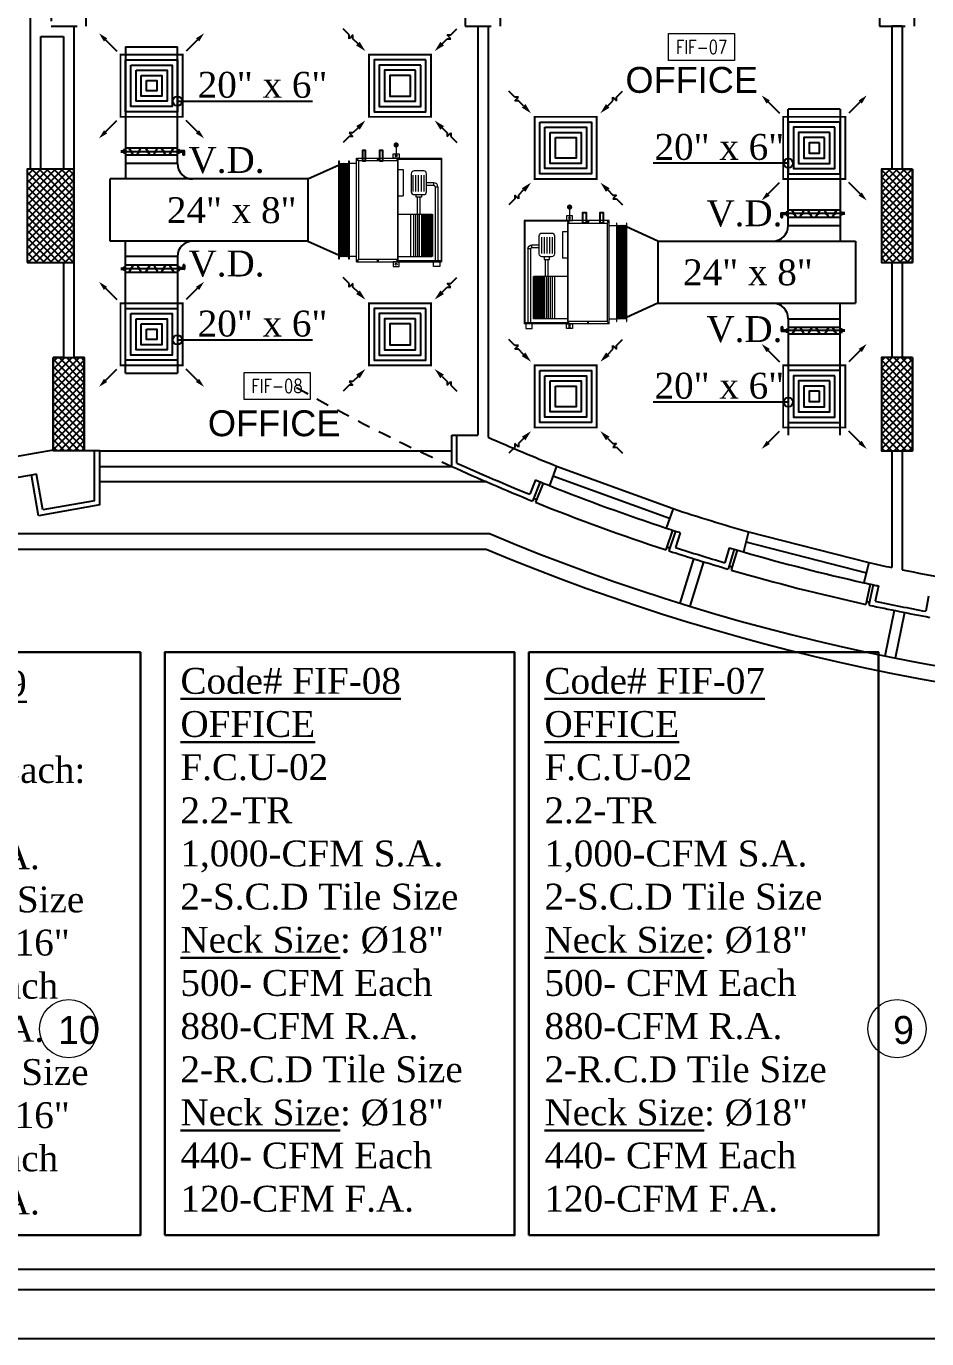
# Model space of a CAD drawing. Extents: x -432 to -365, y -145 to 173.
# Drawn here: x -415.22 to -406.53, y 54.53 to 67.2 of the extents above; entities that cross this region are included whole.
import ezdxf
from ezdxf.enums import TextEntityAlignment as Align

# ---------------------------------------------------------------- set-up
doc = ezdxf.new("R2010")
doc.units = 0
doc.header["$MEASUREMENT"] = 0
for name, pattern in [('DASHDOT', [1, 0.5, -0.25, 0, -0.25]), ('HIDDEN', [0.375, 0.25, -0.125]), ('HIDDEN-Z', [3, 2, -1])]:
    doc.linetypes.add(name, pattern=pattern)
for name, color, linetype in [('01_AC-EQUIP', 206, 'Continuous'), ('03_AC-S.DUCT', 5, 'Continuous'), ('A.C.VOLUM DAMPER', 2, 'Continuous'), ('COLHATCH', 5, 'Continuous'), ('column', 6, 'Continuous'), ('DASH', 1, 'Continuous'), ('elev', 2, 'Continuous'), ('ELEV1', 7, 'Continuous'), ('FASEL', 253, 'Continuous'), ('fram', 252, 'Continuous'), ('M-CH-WP-R', 40, 'HIDDEN-Z'), ('M-CH-WP-S', 142, 'Continuous'), ('M-DIFUSER', 195, 'Continuous'), ('M-DUCT-RA', 30, 'Continuous'), ('M-DUCT-SA', 5, 'Continuous'), ('M-EQBMNT', 21, 'Continuous'), ('METAL', 253, 'Continuous'), ('METAL-EDGE', 253, 'Continuous'), ('WALL', 4, 'Continuous'), ('WIN', 5, 'Continuous'), ('ZONE TEXT', 73, 'Continuous')]:
    doc.layers.add(name, color=color, linetype=linetype)
for name, color, linetype, lineweight in [('A-SYMB-RMNU', 4, 'Continuous', 9), ('AC-TEXT', 15, 'Continuous', 30), ('AXIS-TXT', 171, 'Continuous', 20)]:
    doc.layers.add(name, color=color, linetype=linetype, lineweight=lineweight)
doc.styles.add('AC', font='romans.shx', dxfattribs={"height": 0.2})
doc.styles.add('ARABY', font='sosa.shx')
doc.styles.add('ROMANS-TITLE', font='ROMANS.shx', dxfattribs={"width": 0.8})
doc.dimstyles.new('IHAB', dxfattribs={"dimscale": 0, "dimtxt": 0.15, "dimasz": 0.09, "dimexe": 0.18, "dimexo": 0.0625, "dimgap": 0, "dimtad": 0, "dimtih": 1, "dimtoh": 1, "dimzin": 0, "dimdsep": 46, "dimtxsty": 'ARABY', "dimcen": 0.03, "dimse1": 1, "dimse2": 1, "dimclrd": 36, "dimclrt": 42, "dimadec": 0, "dimazin": 0, "dimtfac": 1, "dimtmove": 1, "dimatfit": 3, "dimldrblk": 'ORIGIN', "dimfxl": 1, "dimtolj": 1, "dimtzin": 0, "dimarcsym": 0})

# ---------------------------------------------------------------- blocks, each defined once
blk = doc.blocks.new('*U251')
at = {"layer": 'M-DIFUSER', "ltscale": 5, "const_width": 18}
blk.add_lwpolyline([(-300, 300), (300, 300), (300, -300), (-300, -300)], close=True, dxfattribs=at)
at = {"layer": 'M-DIFUSER', "color": 21}
for points in [[(250, 250), (-250, 250), (-250, -250), (250, -250)], [(200, 200), (-200, 200), (-200, -200), (200, -200)], [(150, 150), (-150, 150), (-150, -150), (150, -150)], [(100, 100), (-100, 100), (-100, -100), (100, -100)], [(50, 50), (-50, 50), (-50, -50), (50, -50)]]:
    blk.add_lwpolyline(points, close=True, dxfattribs=at)
at = {"layer": 'M-DUCT-SA', "color": 5, "extrusion": (-5.07059e-20, -1.19855e-17, -1)}
blk.add_line((-461, 461), (-335, 335), dxfattribs=at)
at = {"layer": 'M-DUCT-SA', "color": 5, "extrusion": (-1.19855e-17, 5.07059e-20, -1)}
blk.add_line((461, 461), (335, 335), dxfattribs=at)
at = {"layer": 'M-DUCT-SA', "color": 5, "extrusion": (1.19855e-17, -5.07059e-20, -1)}
blk.add_line((-461, -461), (-335, -335), dxfattribs=at)
at = {"layer": 'M-DUCT-SA', "color": 5, "extrusion": (5.07059e-20, 1.19855e-17, -1)}
blk.add_line((461, -461), (335, -335), dxfattribs=at)
at = {"layer": 'M-DUCT-SA', "color": 5, "extrusion": (-5.07059e-20, -1.19855e-17, -1)}
blk.add_solid([(460, 428), (429, 459), (507, 507)], dxfattribs=at)
at = {"layer": 'M-DUCT-SA', "color": 5, "extrusion": (5.07059e-20, -1.19855e-17, -1)}
blk.add_solid([(-460, 428), (-429, 459), (-507, 507)], dxfattribs=at)
at = {"layer": 'M-DUCT-SA', "color": 5, "extrusion": (1.19855e-17, -5.07059e-20, -1)}
blk.add_solid([(428, -460), (459, -429), (507, -507)], dxfattribs=at)
at = {"layer": 'M-DUCT-SA', "color": 5, "extrusion": (-1.19855e-17, -5.07059e-20, -1)}
blk.add_solid([(-428, -460), (-459, -429), (-507, -507)], dxfattribs=at)
blk = doc.blocks.new('*U254')
at = {"layer": 'M-DIFUSER', "ltscale": 5, "const_width": 18}
blk.add_lwpolyline([(-300, 300), (300, 300), (300, -300), (-300, -300)], close=True, dxfattribs=at)
at = {"layer": 'M-DIFUSER', "color": 21}
for points in [[(250, 250), (-250, 250), (-250, -250), (250, -250)], [(200, 200), (-200, 200), (-200, -200), (200, -200)], [(150, 150), (-150, 150), (-150, -150), (150, -150)], [(100, 100), (-100, 100), (-100, -100), (100, -100)]]:
    blk.add_lwpolyline(points, close=True, dxfattribs=at)
at = {"layer": 'M-DUCT-RA', "color": 30}
for p, q in [((-491, 491), (-549, 549)), ((491, 491), (549, 549)), ((-491, 455), (-491, 491)), ((-455, 491), (-491, 455)), ((-455, 455), (-455, 491)), ((-406, 406), (-455, 455)), ((406, 406), (455, 455)), ((455, 491), (491, 491)), ((491, 455), (455, 491)), ((455, 455), (491, 455)), ((-491, -491), (-549, -549)), ((-491, -455), (-455, -491)), ((-455, -455), (-491, -455)), ((-455, -491), (-491, -491)), ((-406, -406), (-455, -455)), ((406, -406), (455, -455)), ((455, -491), (491, -455)), ((455, -455), (455, -491)), ((491, -455), (491, -491)), ((491, -491), (549, -549))]:
    blk.add_line(p, q, dxfattribs=at)
for points in [[(-389, 424), (-424, 389), (-335, 335)], [(424, 389), (389, 424), (335, 335)], [(-424, -389), (-389, -424), (-335, -335)], [(389, -424), (424, -389), (335, -335)]]:
    blk.add_solid(points, dxfattribs=at)
blk = doc.blocks.new('A$C180A56EA')
at = {"layer": 'A.C.VOLUM DAMPER'}
h = blk.add_hatch(dxfattribs=at)
h.set_pattern_fill('ANSI31', color=256, scale=0.001, style=0)
h.set_pattern_definition([(45, (129.5106855, -230.48025158), (-8.838834765e-05, 8.838834765e-05), [])])
h.paths.add_polyline_path([(0.0459, 0.0039), (0.0459, 0.0065), (0.0401, 0.0065), (0.0401, -0.0027), (0.0459, -0.0027), (0.0459, 0), (0.0603, 0), (0.0603, 0.0128), (0.057, 0.0128), (0.057, 0.0039)])
for p, q in [((-0.1242, 0.0032), (-0.1161, 0.0032)), ((-0.1161, 0.0004), (-0.119, 0.0032)), ((-0.1185, 0), (-0.1161, 0.0024)), ((-0.1161, 0.0015), (-0.1179, 0.0032)), ((-0.1174, 0), (-0.1161, 0.0013)), ((-0.1161, 0.0026), (-0.1168, 0.0032)), ((-0.1163, 0), (-0.1161, 0.0001)), ((-0.1161, 0.0001), (-0.1104, 0.0058)), ((-0.1161, 0.0013), (-0.1116, 0.0058)), ((-0.1161, 0.0024), (-0.1127, 0.0058)), ((-0.1161, -0.0026), (-0.1161, 0.0058)), ((-0.1161, 0.0035), (-0.1138, 0.0058)), ((-0.1161, 0.0058), (-0.1099, 0.0058)), ((-0.1161, 0.0057), (-0.116, 0.0058)), ((-0.1161, 0.0046), (-0.1149, 0.0058)), ((-0.1161, -0.001), (-0.1099, 0.0053)), ((-0.1099, -0.0014), (-0.1161, 0.0048)), ((-0.1161, -0.0021), (-0.1099, 0.0042)), ((-0.1099, -0.0026), (-0.1161, 0.0037)), ((-0.1109, -0.0026), (-0.1161, 0.0026)), ((-0.112, -0.0026), (-0.1161, 0.0015)), ((-0.1131, -0.0026), (-0.1161, 0.0004)), ((-0.1099, -0.0003), (-0.116, 0.0058)), ((-0.1156, -0.0026), (-0.1099, 0.0031)), ((-0.1099, 0.0008), (-0.1149, 0.0058)), ((-0.1145, -0.0026), (-0.1099, 0.002)), ((-0.1099, 0.0019), (-0.1138, 0.0058)), ((-0.1134, -0.0026), (-0.1099, 0.0009)), ((-0.1128, 0.0019), (0.0401, 0.0019)), ((-0.1099, 0.003), (-0.1127, 0.0058)), ((-0.1099, 0.0041), (-0.1116, 0.0058)), ((-0.1099, 0.0052), (-0.1105, 0.0058)), ((0.0401, 0.0121), (-0.1099, 0.0121)), ((-0.0882, 0.0113), (-0.0994, -0.0075)), ((-0.0768, 0.0113), (-0.0656, -0.0075)), ((-0.0402, 0.0113), (-0.0514, -0.0075)), ((-0.0284, 0.0113), (-0.0173, -0.0075)), ((0.0056, 0.0113), (-0.0056, -0.0075)), ((0.0174, 0.0113), (0.0286, -0.0075)), ((0.0459, 0.0065), (0.0401, 0.0065)), ((0.0401, 0.0065), (0.0401, -0.0027)), ((0.0459, 0.0039), (0.0459, 0.0065)), ((0.057, 0.0039), (0.0459, 0.0039)), ((0.0603, 0.0128), (0.057, 0.0128)), ((0.057, 0.0128), (0.057, 0.0039)), ((0.0603, 0.0128), (0.0603, 0)), ((-0.1242, 0), (-0.1161, 0)), ((-0.1142, -0.0026), (-0.1161, -0.0007)), ((-0.1153, -0.0026), (-0.1161, -0.0018)), ((-0.1099, -0.0026), (-0.1161, -0.0026)), ((-0.1123, -0.0026), (-0.1099, -0.0003)), ((-0.1111, -0.0026), (-0.1099, -0.0014)), ((-0.11, -0.0026), (-0.1099, -0.0025)), ((-0.1099, -0.0083), (0.0401, -0.0083)), ((0.0401, -0.0027), (0.0459, -0.0027)), ((0.0603, 0), (0.0459, 0)), ((0.0459, -0.0027), (0.0459, 0))]:
    blk.add_line(p, q, dxfattribs=at)
at = {"layer": 'A.C.VOLUM DAMPER', "extrusion": (0, 0, -1)}
for centre, major_axis, start_param, end_param in [((-0.0938, 0.0019), (0.00135, 0.00135), 3.926991, 7.068583), ((-0.0938, 0.0019), (-0.00135, 0.00135), 2.356195, 5.497787), ((-0.0712, 0.0019), (0.00135, 0.00135), 3.926991, 7.068583), ((-0.0712, 0.0019), (-0.00135, 0.00135), 2.356195, 5.497787), ((-0.0458, 0.0019), (0.00135, 0.00135), 3.926991, 7.068583), ((-0.0458, 0.0019), (-0.00135, 0.00135), 2.356195, 5.497787), ((-0.0228, 0.0019), (0.00135, 0.00135), 3.926991, 7.068583), ((-0.0228, 0.0019), (-0.00135, 0.00135), 2.356194, 5.497787), ((0, 0.0019), (0.00135, 0.00135), 3.926991, 7.068583), ((0, 0.0019), (0.00135, 0.00135), 0.785398, 3.926991), ((0.023, 0.0019), (0.00135, 0.00135), 3.926991, 7.068583), ((0.023, 0.0019), (-0.00135, 0.00135), 2.356195, 5.497787)]:
    blk.add_ellipse(centre, major_axis=major_axis, ratio=1, start_param=start_param, end_param=end_param, dxfattribs=at)
blk = doc.blocks.new('A$C224F6469')
at = {"layer": '01_AC-EQUIP', "color": 1, "lineweight": 20}
for p, q in [((0, 0), (1, 0)), ((0, -0.82), (0, 0)), ((1, -0.82), (1, 0)), ((0.007, -0.004), (0.988, -0.004)), ((0.007, -0.42), (0.007, -0.004)), ((0.236, -0.074), (0.236, -0.145)), ((0.263, -0.074), (0.236, -0.074)), ((0.263, -0.074), (0.263, -0.145)), ((0.276, -0.035), (1, -0.035)), ((0.276, -0.061), (0.276, -0.035)), ((0.276, -0.061), (1, -0.061)), ((0.541, -0.42), (0.541, -0.09)), ((0.541, -0.09), (0.949, -0.09)), ((0.541, -0.092), (0.949, -0.092)), ((0.541, -0.094), (0.949, -0.094)), ((0.541, -0.096), (0.949, -0.096)), ((0.541, -0.099), (0.949, -0.099)), ((0.541, -0.103), (0.949, -0.103)), ((0.541, -0.106), (0.949, -0.106)), ((0.541, -0.11), (0.949, -0.11)), ((0.541, -0.115), (0.949, -0.115)), ((0.541, -0.122), (0.949, -0.122)), ((0.949, -0.42), (0.949, -0.09)), ((0.988, -0.42), (0.988, -0.004)), ((0.32, -0.168), (0.163, -0.168)), ((0.32, -0.194), (0.163, -0.194)), ((0.32, -0.221), (0.163, -0.221)), ((0.32, -0.248), (0.163, -0.248)), ((0.541, -0.204), (0.376, -0.204)), ((0.541, -0.231), (0.376, -0.231)), ((0.541, -0.129), (0.949, -0.129)), ((0.541, -0.138), (0.949, -0.138)), ((0.541, -0.148), (0.949, -0.148)), ((0.541, -0.158), (0.949, -0.158)), ((0.541, -0.168), (0.949, -0.168)), ((0.541, -0.175), (0.949, -0.175)), ((0.541, -0.184), (0.949, -0.184)), ((0.541, -0.194), (0.949, -0.194)), ((0.541, -0.214), (0.949, -0.214)), ((0.541, -0.23), (0.949, -0.23)), ((0.541, -0.25), (0.949, -0.25)), ((0.109, -0.37), (0.363, -0.37)), ((0.109, -0.42), (0.109, -0.37)), ((0.32, -0.274), (0.163, -0.274)), ((0.363, -0.42), (0.363, -0.37)), ((0.541, -0.27), (0.949, -0.27)), ((0.949, -0.295), (0.541, -0.295)), ((0, -0.42), (1, -0.42)), ((0.022, -0.425), (0.001, -0.425)), ((0.011, -0.418), (0.011, -0.432)), ((0.978, -0.425), (0.999, -0.425)), ((0.989, -0.418), (0.989, -0.432)), ((0.022, -0.615), (0.001, -0.615)), ((0.011, -0.608), (0.011, -0.622)), ((0.978, -0.615), (0.999, -0.615)), ((0.989, -0.608), (0.989, -0.622)), ((1, -0.82), (0, -0.82)), ((0.022, -0.81), (0.001, -0.81)), ((0.011, -0.803), (0.011, -0.817)), ((0.05, -0.82), (0.05, -0.89)), ((0.95, -0.82), (0.95, -0.89)), ((0.978, -0.81), (0.999, -0.81)), ((0.989, -0.803), (0.989, -0.817))]:
    blk.add_line(p, q, dxfattribs=at)
at = {"layer": '01_AC-EQUIP', "color": 1, "linetype": 'DASHDOT', "lineweight": 20}
blk.add_line((0.541, -0.168), (0.949, -0.168), dxfattribs=at)
at = {"layer": '01_AC-EQUIP', "color": 4, "lineweight": 20}
blk.add_line((-0.128, -0.438), (-0.023, -0.438), dxfattribs=at)
at = {"layer": '01_AC-EQUIP', "color": 2, "lineweight": 20}
for p, q in [((0.047, -0.9), (0.063, -0.895)), ((0.047, -0.9), (0.063, -0.905)), ((0.047, -0.91), (0.063, -0.905)), ((0.047, -0.91), (0.063, -0.915)), ((0.047, -0.92), (0.063, -0.915)), ((0.047, -0.92), (0.063, -0.925)), ((0.047, -0.931), (0.063, -0.925)), ((0.047, -0.931), (0.063, -0.936)), ((0.047, -0.941), (0.063, -0.936)), ((0.047, -0.941), (0.063, -0.946)), ((0.047, -0.951), (0.063, -0.946)), ((0.047, -0.951), (0.063, -0.956)), ((0.047, -0.961), (0.063, -0.956)), ((0.047, -0.961), (0.063, -0.966)), ((0.047, -0.971), (0.063, -0.966)), ((0.047, -0.971), (0.063, -0.976)), ((0.047, -0.981), (0.063, -0.976)), ((0.047, -0.981), (0.063, -0.987)), ((0.063, -0.905), (0.937, -0.905)), ((0.063, -0.915), (0.937, -0.915)), ((0.063, -0.925), (0.937, -0.925)), ((0.063, -0.936), (0.937, -0.936)), ((0.063, -0.946), (0.937, -0.946)), ((0.063, -0.956), (0.937, -0.956)), ((0.063, -0.966), (0.937, -0.966)), ((0.063, -0.976), (0.937, -0.976)), ((0.953, -0.9), (0.937, -0.895)), ((0.953, -0.9), (0.937, -0.905)), ((0.953, -0.91), (0.937, -0.905)), ((0.953, -0.91), (0.937, -0.915)), ((0.953, -0.92), (0.937, -0.915)), ((0.953, -0.92), (0.937, -0.925)), ((0.953, -0.931), (0.937, -0.925)), ((0.953, -0.931), (0.937, -0.936)), ((0.953, -0.941), (0.937, -0.936)), ((0.953, -0.941), (0.937, -0.946)), ((0.953, -0.951), (0.937, -0.946)), ((0.953, -0.951), (0.937, -0.956)), ((0.953, -0.961), (0.937, -0.956)), ((0.953, -0.961), (0.937, -0.966)), ((0.953, -0.971), (0.937, -0.966)), ((0.953, -0.971), (0.937, -0.976)), ((0.953, -0.981), (0.937, -0.976)), ((0.953, -0.981), (0.937, -0.987))]:
    blk.add_line(p, q, dxfattribs=at)
at = {"layer": '01_AC-EQUIP', "color": 1, "lineweight": 20}
for points in [[(1.044, -0.076), (1, -0.076), (1, -0.016), (1.044, -0.016)], [(0.351, -0.193), (0.376, -0.193), (0.376, -0.243), (0.351, -0.243)], [(-0.044, -0.407), (0, -0.407), (0, -0.467), (-0.044, -0.467)], [(0.025, -0.8), (0.975, -0.8), (0.975, -0.42), (0.025, -0.42)], [(1.044, -0.407), (1, -0.407), (1, -0.467), (1.044, -0.467)]]:
    blk.add_lwpolyline(points, close=True, dxfattribs=at)
blk.add_lwpolyline([(0.324, -0.145), (0.149, -0.145, 0.414214), (0.122, -0.171), (0.122, -0.264, 0.414214), (0.149, -0.291), (0.324, -0.291, 0.414214), (0.351, -0.264), (0.351, -0.171, 0.414214)], format="xyb", close=True, dxfattribs=at)
at = {"layer": '01_AC-EQUIP', "color": 4, "lineweight": 20, "const_width": 0.0252}
blk.add_lwpolyline([(-0.126, -0.45, 1), (-0.131, -0.425, 1)], format="xyb", close=True, dxfattribs=at)
at = {"layer": '01_AC-EQUIP', "color": 2, "lineweight": 20}
for points in [[(0.975, -0.89), (0.975, -0.895), (0.025, -0.895), (0.025, -0.89)], [(0.975, -0.987), (0.975, -0.992), (0.025, -0.992), (0.025, -0.987)]]:
    blk.add_lwpolyline(points, close=True, dxfattribs=at)
at = {"layer": '01_AC-EQUIP', "color": 1, "lineweight": 20}
for centre in [(-0.023, -0.438), (1.023, -0.438)]:
    blk.add_circle(centre, 0.00932, dxfattribs=at)
for radius in [0.0399, 0.0133]:
    blk.add_arc((0.276, -0.074), radius, 90.0006, 180.0006, dxfattribs=at)
at = {"layer": '01_AC-EQUIP', "color": 1, "lineweight": 20, "extrusion": (0, 0, -1)}
for centre, major_axis, start_param, end_param in [((0.011, -0.425), (-0.00827, 0), -1.570796, 4.712389), ((0.011, -0.425), (-0.0047, 0), 3.141593, 9.424778), ((0.011, -0.615), (-0.00827, 0), -1.570796, 4.712389), ((0.011, -0.615), (-0.0047, 0), 3.141593, 9.424778), ((0.011, -0.81), (-0.00827, 0), -1.570796, 4.712389), ((0.011, -0.81), (-0.0047, 0), 3.141593, 9.424778)]:
    blk.add_ellipse(centre, major_axis=major_axis, ratio=0.646018, start_param=start_param, end_param=end_param, dxfattribs=at)
at = {"layer": '01_AC-EQUIP', "color": 1, "lineweight": 20}
for centre, major_axis, start_param, end_param in [((0.989, -0.425), (0.00827, 0), -1.570796, 4.712389), ((0.989, -0.425), (0.0047, 0), 3.141593, 9.424778), ((0.989, -0.615), (0.00827, 0), -1.570796, 4.712389), ((0.989, -0.615), (0.0047, 0), 3.141593, 9.424778), ((0.989, -0.81), (0.00827, 0), -1.570796, 4.712389), ((0.989, -0.81), (0.0047, 0), 3.141593, 9.424778)]:
    blk.add_ellipse(centre, major_axis=major_axis, ratio=0.646018, start_param=start_param, end_param=end_param, dxfattribs=at)
at = {"layer": 'M-CH-WP-R', "color": 6, "linetype": 'ByBlock', "ltscale": 1.5}
blk.add_lwpolyline([(0.025, -0.762), (0.025, -0.732), (-0.075, -0.732), (-0.075, -0.762)], close=True, dxfattribs=at)
at = {"layer": 'M-CH-WP-S', "color": 5, "linetype": 'ByBlock', "ltscale": 1.5}
blk.add_lwpolyline([(0.025, -0.597), (0.025, -0.567), (-0.075, -0.567), (-0.075, -0.597)], close=True, dxfattribs=at)
at = {"layer": 'M-EQBMNT', "color": 21, "linetype": 'ByBlock', "ltscale": 1.5}
blk.add_line((0.541, -0.09), (0.949, -0.09), dxfattribs=at)
blk = doc.blocks.new('A-ROOM')
at = {"layer": 'A-SYMB-RMNU'}
blk.add_lwpolyline([(-425, 175), (425, 175), (425, -175), (-425, -175)], close=True, dxfattribs=at)
at = {"layer": 'A-SYMB-RMNU', "style": 'ROMANS-TITLE', "width": 0.8}
blk.add_attdef('ROOM-NO', text='', height=175, dxfattribs=at).set_placement((0, 0), align=Align.MIDDLE)

msp = doc.modelspace()

# ---------------------------------------------------------------- hatches: boundary and pattern name
at = {"layer": 'COLHATCH', "linetype": 'Continuous'}
h = msp.add_hatch(dxfattribs=at)
h.set_pattern_fill('_USER', color=252, scale=0.05, angle=45, style=0, double=1, pattern_type=0)
h.set_pattern_definition([(45, (-202.924395, -132.77691), (-0.035355339, 0.035355339), []), (135, (-202.924395, -132.77691), (-0.035355339, -0.035355339), [])])
h.paths.add_polyline_path([(-382.484, 84.803), (-382.784, 84.803), (-382.784, 83.903), (-382.484, 83.903)])
h.paths.add_polyline_path([(-380.484, 84.803), (-381.284, 84.803), (-381.284, 84.503), (-380.484, 84.503)])
h.paths.add_polyline_path([(-380.684, 79.223), (-381.484, 79.223), (-381.484, 78.923), (-380.684, 78.923)])
h.paths.add_polyline_path([(-378.134, 79.223), (-378.934, 79.223), (-378.934, 78.923), (-378.134, 78.923)])
h.paths.add_polyline_path([(-378.534, 82.803), (-378.834, 82.803), (-378.834, 82.203), (-378.534, 82.203)])
h.paths.add_polyline_path([(-380.392, 67.953), (-381.492, 67.953), (-381.492, 67.653), (-380.639, 67.653, -0.011587), (-380.655, 66.967), (-380.405, 66.957, 0.01656)])
h.paths.add_polyline_path([(-380.586, 65.223), (-380.84, 65.223, -0.040808), (-381.428, 62.884), (-381.192, 62.803, 0.04151)])
h.paths.add_polyline_path([(-382.484, 65.823), (-382.784, 65.823), (-382.784, 64.923), (-382.484, 64.923)])
h.paths.add_polyline_path([(-386.614, 65.823), (-387.014, 65.823), (-387.014, 64.923), (-386.614, 64.923)])
h.paths.add_polyline_path([(-390.414, 65.823), (-390.864, 65.823), (-390.864, 64.923), (-390.414, 64.923)])
h.paths.add_polyline_path([(-390.664, 64.003), (-390.964, 64.003), (-390.964, 63.103), (-390.664, 63.103)])
h.paths.add_polyline_path([(-398.664, 65.823), (-398.964, 65.823), (-398.964, 64.923), (-398.664, 64.923)])
h.paths.add_polyline_path([(-398.664, 64.003), (-398.964, 64.003), (-398.964, 63.103), (-398.664, 63.103)])
h.paths.add_polyline_path([(-398.664, 83.653), (-398.964, 83.653), (-398.964, 83.053), (-398.664, 83.053)])
h.paths.add_polyline_path([(-390.414, 84.803), (-390.864, 84.803), (-390.864, 83.903), (-390.414, 83.903)])
h.paths.add_polyline_path([(-398.664, 87.003), (-398.964, 87.003), (-398.964, 86.403), (-398.664, 86.403)])
h.paths.add_polyline_path([(-400.014, 84.803), (-405.714, 84.803), (-405.714, 83.053), (-405.414, 83.053), (-405.414, 84.503), (-400.314, 84.503), (-400.314, 83.053), (-400.014, 83.053)])
h.paths.add_polyline_path([(-405.414, 87.003), (-405.714, 87.003), (-405.714, 86.403), (-405.414, 86.403)])
h.paths.add_polyline_path([(-414.764, 84.803), (-415.214, 84.803), (-415.214, 83.903), (-414.764, 83.903)])
h.paths.add_polyline_path([(-418.564, 84.803), (-418.964, 84.803), (-418.964, 83.903), (-418.564, 83.903)])
h.paths.add_polyline_path([(-422.844, 84.803), (-423.144, 84.803), (-423.144, 83.903), (-422.844, 83.903)])
h.paths.add_polyline_path([(-424.344, 84.803), (-425.144, 84.803), (-425.144, 84.503), (-424.344, 84.503)])
h.paths.add_polyline_path([(-426.794, 82.803), (-427.094, 82.803), (-427.094, 82.203), (-426.794, 82.203)])
h.paths.add_polyline_path([(-424.144, 79.223), (-424.944, 79.223), (-424.944, 78.923), (-424.144, 78.923)])
h.paths.add_polyline_path([(-426.694, 79.223), (-427.494, 79.223), (-427.494, 78.923), (-426.694, 78.923)])
h.paths.add_polyline_path([(-426.694, 74.223), (-427.494, 74.223), (-427.494, 73.923), (-426.694, 73.923)])
h.paths.add_polyline_path([(-424.144, 74.173), (-425.044, 74.173), (-425.044, 73.923), (-424.144, 73.923)])
h.paths.add_polyline_path([(-424.137, 67.953), (-425.237, 67.953, 0.01656), (-425.224, 66.957), (-424.974, 66.967, -0.011587), (-424.99, 67.653), (-424.137, 67.653)])
h.paths.add_polyline_path([(-424.789, 65.223), (-425.042, 65.223, 0.04151), (-424.437, 62.803), (-424.2, 62.884, -0.040808)])
h.paths.add_polyline_path([(-422.844, 65.823), (-423.144, 65.823), (-423.144, 64.923), (-422.844, 64.923)])
h.paths.add_polyline_path([(-418.614, 65.823), (-419.014, 65.823), (-419.014, 64.923), (-418.614, 64.923)])
h.paths.add_polyline_path([(-414.764, 65.823), (-415.214, 65.823), (-415.214, 64.923), (-414.764, 64.923)])
h.paths.add_polyline_path([(-414.664, 64.003), (-414.964, 64.003), (-414.964, 63.103), (-414.664, 63.103)])
h.paths.add_polyline_path([(-406.664, 65.823), (-406.964, 65.823), (-406.964, 64.923), (-406.664, 64.923)])
h.paths.add_polyline_path([(-406.664, 64.003), (-406.964, 64.003), (-406.964, 63.103), (-406.664, 63.103)])

# ---------------------------------------------------------------- linework, layer by layer
at = {"layer": '03_AC-S.DUCT', "linetype": 'Continuous'}
for p, q in [((-414.264, 67.003), (-413.764, 67.003)), ((-414.264, 67.003), (-414.264, 65.728)), ((-413.764, 65.878), (-413.764, 67.003)), ((-407.364, 66.403), (-407.864, 66.403)), ((-407.864, 65.278), (-407.864, 66.403)), ((-407.364, 66.403), (-407.364, 65.128)), ((-413.764, 65.878), (-414.264, 65.878)), ((-412.506, 65.728), (-412.201, 65.865)), ((-414.414, 65.128), (-414.414, 65.728)), ((-412.506, 65.728), (-414.414, 65.728)), ((-412.506, 65.728), (-412.506, 65.128)), ((-407.864, 65.278), (-407.364, 65.278)), ((-409.123, 65.128), (-409.428, 65.265)), ((-412.506, 65.128), (-414.414, 65.128)), ((-414.264, 63.853), (-414.264, 65.128)), ((-412.506, 65.128), (-412.201, 64.991)), ((-409.123, 65.128), (-407.214, 65.128)), ((-409.123, 65.128), (-409.123, 64.528)), ((-407.214, 65.128), (-407.214, 64.528)), ((-413.764, 64.978), (-414.264, 64.978)), ((-413.764, 64.978), (-413.764, 63.853)), ((-409.123, 64.528), (-409.428, 64.391)), ((-409.123, 64.528), (-407.214, 64.528)), ((-407.364, 63.253), (-407.364, 64.528)), ((-407.864, 64.378), (-407.864, 63.253)), ((-407.864, 64.378), (-407.364, 64.378)), ((-414.264, 63.853), (-413.764, 63.853))]:
    msp.add_line(p, q, dxfattribs=at)
for centre, start, end in [((-413.614, 65.878), 180, 270), ((-408.014, 65.278), 270, 0), ((-413.614, 64.978), 90, 180), ((-408.014, 64.378), 360, 90)]:
    msp.add_arc(centre, 0.15, start, end, dxfattribs=at)
at = {"layer": 'AC-TEXT', "color": 34, "linetype": 'Continuous'}
for points in [[(-417.5, 55.528), (-414.122, 55.528), (-414.122, 61.158), (-417.5, 61.158)], [(-413.886, 55.528), (-410.508, 55.528), (-410.508, 61.158), (-413.886, 61.158)], [(-410.37, 55.528), (-406.992, 55.528), (-406.992, 61.158), (-410.37, 61.158)]]:
    msp.add_lwpolyline(points, close=True, dxfattribs=at)
at = {"layer": 'AXIS-TXT'}
for centre in [(-414.814, 57.522), (-406.814, 57.522)]:
    msp.add_circle(centre, 0.282, dxfattribs=at)
at = {"layer": 'column', "color": 252}
for points in [[(-415.214, 64.923), (-414.764, 64.923), (-414.764, 65.823), (-415.214, 65.823)], [(-406.664, 65.823), (-406.964, 65.823), (-406.964, 64.923), (-406.664, 64.923)], [(-414.964, 64.003), (-414.664, 64.003), (-414.664, 63.103), (-414.964, 63.103)], [(-406.664, 64.003), (-406.964, 64.003), (-406.964, 63.103), (-406.664, 63.103)]]:
    msp.add_lwpolyline(points, close=True, dxfattribs=at)
at = {"layer": 'DASH', "linetype": 'HIDDEN', "ltscale": 0.5}
msp.add_arc((-402.814, 81.189), 20.036, 240.7174, 245.5278, dxfattribs=at)
at = {"layer": 'elev', "color": 252}
for p, q in [((-410.231, 62.792), (-410.306, 62.606)), ((-408.984, 62.337), (-409.046, 62.147)), ((-408.359, 62.144), (-408.415, 61.952)), ((-407.072, 61.815), (-407.115, 61.62))]:
    msp.add_line(p, q, dxfattribs=at)
for start, end in [(248.0432, 251.8809), (253.7683, 257.606)]:
    msp.add_arc((-402.814, 81.189), 20.036, start, end, dxfattribs=at)
at = {"layer": 'ELEV1'}
for radius, start, end in [(19.836, 248.2287, 251.6954), (20.006, 247.9574, 248.0433), (20.006, 251.8808, 251.9667), (19.836, 253.9538, 257.4205), (20.006, 253.6825, 253.7684), (20.006, 257.6059, 257.6918)]:
    msp.add_arc((-402.814, 81.189), radius, start, end, dxfattribs=at)
at = {"layer": 'FASEL', "linetype": 'HIDDEN'}
msp.add_lwpolyline([(-414.984, 82.503), (-414.984, 67.203), (-414.644, 67.203), (-414.644, 67.733), (-410.984, 67.733), (-410.984, 67.203), (-410.644, 67.203), (-410.644, 67.733), (-406.984, 67.733), (-406.984, 67.203), (-406.644, 67.203), (-406.644, 67.733), (-401.984, 67.733), (-401.984, 67.203), (-401.644, 67.203), (-401.644, 67.733), (-398.984, 67.733), (-398.984, 67.203), (-398.644, 67.203), (-398.644, 67.733), (-394.984, 67.733)], dxfattribs=at)
at = {"layer": 'fram'}
msp.add_line((-431.049, 55.005), (-367.003, 55.005), dxfattribs=at)
for points in [[(-431.526, 92.528), (-366.526, 92.528), (-366.526, 54.528), (-431.526, 54.528)], [(-374.58, 92.051), (-431.049, 92.051), (-431.049, 55.005), (-374.58, 55.005)]]:
    msp.add_lwpolyline(points, close=True, dxfattribs=at)
at = {"layer": 'METAL', "linetype": 'Continuous'}
for p, q in [((-410.777, 62.803), (-414.514, 62.803)), ((-416.082, 62.303), (-410.751, 62.303)), ((-416.933, 62.153), (-410.782, 62.153)), ((-408.779, 62.061), (-408.912, 61.631)), ((-408.683, 62.032), (-408.816, 61.602)), ((-406.841, 61.562), (-406.93, 61.121)), ((-406.743, 61.542), (-406.832, 61.101))]:
    msp.add_line(p, q, dxfattribs=at)
for radius, start, end in [(20.486, 247.2052, 292.7948), (20.636, 247.2893, 292.7107)]:
    msp.add_arc((-402.814, 81.189), radius, start, end, dxfattribs=at)
at = {"layer": 'METAL-EDGE', "color": 252, "linetype": 'Continuous'}
for p, q in [((-411.064, 62.985), (-411.064, 63.253)), ((-414.564, 62.621), (-414.564, 63.103)), ((-415.125, 62.878), (-415.175, 62.869)), ((-415.065, 62.533), (-415.125, 62.878)), ((-410.305, 62.822), (-410.361, 62.683)), ((-414.564, 62.621), (-415.065, 62.533)), ((-408.907, 62.312), (-408.954, 62.169)), ((-408.436, 62.166), (-408.478, 62.022)), ((-406.994, 61.798), (-407.026, 61.652)), ((-406.51, 61.7), (-406.537, 61.553))]:
    msp.add_line(p, q, dxfattribs=at)
for radius, start, end in [(19.986, 245.62, 247.814), (19.836, 247.813, 247.9574), (19.836, 251.9667, 252.1111), (19.986, 252.11, 253.5392), (19.836, 253.5381, 253.6825), (19.836, 257.6918, 257.8362), (19.986, 257.8351, 259.2643)]:
    msp.add_arc((-402.814, 81.189), radius, start, end, dxfattribs=at)
at = {"layer": 'WALL', "color": 252, "linetype": 'Continuous'}
for p, q in [((-415.184, 65.823), (-415.184, 69.233)), ((-414.984, 67.203), (-414.764, 67.203)), ((-414.764, 67.203), (-414.764, 64.003)), ((-410.864, 67.203), (-410.764, 67.203)), ((-410.864, 67.203), (-410.864, 63.253)), ((-410.764, 67.203), (-410.764, 63.234)), ((-406.764, 67.203), (-406.864, 67.203)), ((-406.864, 67.203), (-406.864, 65.823)), ((-406.764, 67.203), (-406.764, 65.823)), ((-415.084, 67.103), (-414.864, 67.103)), ((-415.084, 65.823), (-415.084, 67.103)), ((-414.864, 67.103), (-414.864, 65.823)), ((-415.184, 65.823), (-415.214, 65.823)), ((-415.214, 65.823), (-415.214, 64.923)), ((-414.864, 65.823), (-415.084, 65.823)), ((-406.864, 65.823), (-406.964, 65.823)), ((-406.964, 65.823), (-406.964, 64.923)), ((-406.764, 65.823), (-406.664, 65.823)), ((-406.664, 65.823), (-406.664, 64.923)), ((-415.214, 64.923), (-414.864, 64.923)), ((-415.184, 64.923), (-415.184, 64.923)), ((-414.864, 64.923), (-414.864, 64.003)), ((-406.964, 64.923), (-406.864, 64.923)), ((-406.864, 64.923), (-406.864, 64.003)), ((-406.664, 64.923), (-406.764, 64.923)), ((-406.764, 64.923), (-406.764, 64.003)), ((-414.864, 64.003), (-414.964, 64.003)), ((-414.964, 64.003), (-414.964, 63.109)), ((-414.664, 64.003), (-414.764, 64.003)), ((-414.664, 63.103), (-414.664, 64.003)), ((-406.864, 64.003), (-406.964, 64.003)), ((-406.964, 64.003), (-406.964, 63.103)), ((-406.764, 64.003), (-406.664, 64.003)), ((-406.664, 64.003), (-406.664, 63.103)), ((-411.114, 62.953), (-411.114, 63.253)), ((-411.114, 63.253), (-410.864, 63.253)), ((-414.964, 63.109), (-415.751, 62.971)), ((-414.514, 63.103), (-414.664, 63.103)), ((-414.514, 62.58), (-414.514, 63.103)), ((-406.964, 63.103), (-406.864, 63.103)), ((-406.864, 63.103), (-406.864, 61.975)), ((-406.664, 63.103), (-406.764, 63.103)), ((-406.764, 63.103), (-406.764, 61.954)), ((-415.175, 62.869), (-415.716, 62.774)), ((-415.105, 62.475), (-415.175, 62.869)), ((-410.103, 62.956), (-410.172, 62.768)), ((-410.259, 62.803), (-410.334, 62.618)), ((-414.514, 62.58), (-415.105, 62.475)), ((-408.976, 62.545), (-409.044, 62.357)), ((-408.955, 62.328), (-409.017, 62.137)), ((-408.248, 62.32), (-408.297, 62.126)), ((-408.388, 62.152), (-408.444, 61.96)), ((-407.085, 62.023), (-407.135, 61.829)), ((-407.043, 61.809), (-407.085, 61.614))]:
    msp.add_line(p, q, dxfattribs=at)
msp.add_lwpolyline([(-374.772, 91.859, 0.0192, 0.0192, 0), (-430.857, 91.859, 0.0192, 0.0192, 0), (-430.857, 55.197, 0.0192, 0.0192, 0), (-374.772, 55.197, 0.0192, 0.0192, 0)], format="xyseb", close=True, dxfattribs=at)
for radius, start, end in [(19.636, 246.1172, 248.211), (20.036, 245.5278, 247.9574), (19.836, 247.9574, 248.2287), (19.636, 251.713, 253.9362), (19.836, 251.6954, 251.9667), (20.036, 251.9667, 253.6825), (19.836, 253.6825, 253.9538), (19.636, 257.4382, 258.0972), (19.636, 258.3952, 259.6613), (19.836, 257.4205, 257.6918), (20.036, 257.6918, 259.4076)]:
    msp.add_arc((-402.814, 81.189), radius, start, end, dxfattribs=at)
at = {"layer": 'WIN', "color": 252}
for p, q in [((-414.514, 63.103), (-411.114, 63.103)), ((-414.514, 62.953), (-411.114, 62.953)), ((-410.103, 62.956), (-408.976, 62.545)), ((-410.137, 62.862), (-409.01, 62.451)), ((-408.248, 62.32), (-407.085, 62.023)), ((-408.273, 62.223), (-407.11, 61.926))]:
    msp.add_line(p, q, dxfattribs=at)

# ---------------------------------------------------------------- block references
at = {"layer": '01_AC-EQUIP', "rotation": 270}
msp.add_blockref('A$C224F6469', (-411.214, 65.928), dxfattribs=at)
at = {"layer": '01_AC-EQUIP', "xscale": -1, "rotation": 90}
msp.add_blockref('A$C224F6469', (-410.414, 65.328), dxfattribs=at)
at = {"layer": 'A-SYMB-RMNU', "xscale": 0.0007500000000391083, "yscale": 0.0007500000000106866, "zscale": 0.00075}
for p, values in [((-408.701, 67.002), {'ROOM-NO': 'FIF-07'}), ((-412.802, 63.729), {'ROOM-NO': 'FIF-08'})]:
    msp.add_blockref('A-ROOM', p, dxfattribs=at).add_auto_attribs(values)
at = {"layer": 'A.C.VOLUM DAMPER', "yscale": 3.333333321445252, "zscale": 3.33333332144528, "rotation": 180}
for p, xscale in [((-413.898, 66), -3.333333321445252), ((-407.731, 65.4), 3.333333321445252)]:
    msp.add_blockref('A$C180A56EA', p, dxfattribs=dict(at, xscale=xscale))
at = {"layer": 'A.C.VOLUM DAMPER', "yscale": 3.333333321445252, "zscale": 3.33333332144528}
for p, xscale in [((-413.898, 64.857), 3.333333321445252), ((-407.731, 64.257), -3.333333321445252)]:
    msp.add_blockref('A$C180A56EA', p, dxfattribs=dict(at, xscale=xscale))
at = {"layer": 'M-DIFUSER', "color": 21, "yscale": 0.001000000000004775, "zscale": 0.001}
for name, p, xscale in [('*U251', (-414.014, 66.628), -0.0009999999999763531), ('*U254', (-411.614, 66.628), 0.0009999999999763531), ('*U254', (-410.014, 66.028), -0.0009999999999763531), ('*U251', (-407.614, 66.028), 0.0009999999999763531), ('*U254', (-411.614, 64.228), 0.0009999999999763531), ('*U251', (-414.014, 64.228), -0.0009999999999763531), ('*U254', (-410.014, 63.628), -0.0009999999999763531), ('*U251', (-407.614, 63.628), 0.0009999999999763531)]:
    msp.add_blockref(name, p, dxfattribs=dict(at, xscale=xscale))

# ---------------------------------------------------------------- texts
at = {"layer": 'AC-TEXT', "color": 34, "linetype": 'Continuous', "char_height": 0.25, "width": 3.95146, "attachment_point": 7, "style": 'AC'}
for s, insert in [('\\A1;{\\fTimes New Roman|b0|i0|c0|p18;\\C256;20" x 6"}', (-413.568, 66.509)), ('\\A1;{\\fTimes New Roman|b0|i0|c0|p18;\\C256;20" x 6"}', (-409.156, 65.909)), ('\\A1;{\\fTimes New Roman|b0|i0|c0|p18;\\C256;V.D.}', (-413.657, 65.781)), ('\\A1;{\\fTimes New Roman|b0|i0|c0|p18;\\C256;24" x 8"}', (-413.866, 65.298)), ('\\A1;{\\fTimes New Roman|b0|i0|c0|p18;\\C256;V.D.}', (-408.655, 65.266)), ('\\A1;{\\fTimes New Roman|b0|i0|c0|p18;\\C256;V.D.}', (-413.657, 64.781)), ('\\A1;{\\fTimes New Roman|b0|i0|c0|p18;\\C256;24" x 8"}', (-408.88, 64.698)), ('\\A1;{\\fTimes New Roman|b0|i0|c0|p18;\\C256;20" x 6"}', (-413.568, 64.203)), ('\\A1;{\\fTimes New Roman|b0|i0|c0|p18;\\C256;V.D.}', (-408.655, 64.148)), ('\\A1;{\\fTimes New Roman|b0|i0|c0|p18;\\C256;20" x 6"}', (-409.156, 63.603)), ('\\A1;{\\fTimes New Roman|b0|i0|c0|p18;\\L\\C3;Code# FIF-09\\PMANAGER\\P\\l\\C256;2-F.C.U-03,Each:\\C34;\\P1.7-TR\\P\\C256;650-CFM S.A.\\P\\pt0;\\C34;2-S.C.D Tile Size\\P\\LNeck Size\\l: %%C16" \\P325- CFM Each\\P\\C256;540-CFM R.A.\\C34; \\P\\ptz;2-R.C.D Tile Size\\P\\LNeck Size\\l: %%C16"\\P270- CFM Each \\P\\C256;110-CFM F.A.}', (-417.349, 55.723)), ('\\A1;{\\fTimes New Roman|b0|i0|c0|p18;\\L\\C3;Code# FIF-08\\POFFICE\\P\\l\\C256;F.C.U-02\\L\\C3;\\P\\l\\C34;2.2-TR\\P\\C256;1,000-CFM S.A.\\P\\pt0;\\C34;2-S.C.D Tile Size \\P\\LNeck Size\\l: %%C18"\\P500- CFM Each\\P\\C256;880-CFM R.A.\\C34; \\P\\ptz;2-R.C.D Tile Size\\P\\LNeck Size\\l: %%C18"\\P440- CFM Each \\P\\C256;120-CFM F.A.}', (-413.735, 55.75)), ('\\A1;{\\fTimes New Roman|b0|i0|c0|p18;\\L\\C3;Code# FIF-07\\POFFICE\\P\\l\\C256;F.C.U-02\\L\\C3;\\P\\l\\C34;2.2-TR\\P\\C256;1,000-CFM S.A.\\P\\pt0;\\C34;2-S.C.D Tile Size \\P\\LNeck Size\\l: %%C18"\\P500- CFM Each\\P\\C256;880-CFM R.A.\\C34; \\P\\ptz;2-R.C.D Tile Size\\P\\LNeck Size\\l: %%C18"\\P440- CFM Each \\P\\C256;120-CFM F.A.}', (-410.219, 55.75))]:
    msp.add_mtext(s, dxfattribs=dict(at, insert=insert))
at = {"layer": 'AXIS-TXT', "style": 'ARABY'}
for s, p in [('10', (-414.916, 57.375, 0)), ('9', (-406.851, 57.375, 0))]:
    msp.add_text(s, height=0.27, dxfattribs=at).set_placement(p)
at = {"layer": 'ZONE TEXT', "linetype": 'Continuous', "char_height": 0.25, "width": 3.29288, "attachment_point": 1, "style": 'AC'}
for insert in [(-409.437, 66.81), (-413.47, 63.494)]:
    msp.add_mtext('{\\fArial|b0|i0|c0|p34;OFFICE}', dxfattribs=dict(at, insert=insert))

# ---------------------------------------------------------------- leaders
at = {"layer": 'AC-TEXT', "color": 34, "linetype": 'Continuous'}
for points in [[(-413.764, 66.48), (-412.459, 66.48)], [(-407.864, 65.88), (-409.17, 65.88)], [(-413.764, 64.174), (-412.459, 64.174)], [(-407.864, 63.574), (-409.17, 63.574)]]:
    msp.add_leader(points, dimstyle='IHAB', override={"dimscale": 1}, dxfattribs=at)

doc.saveas('drawing.dxf')
